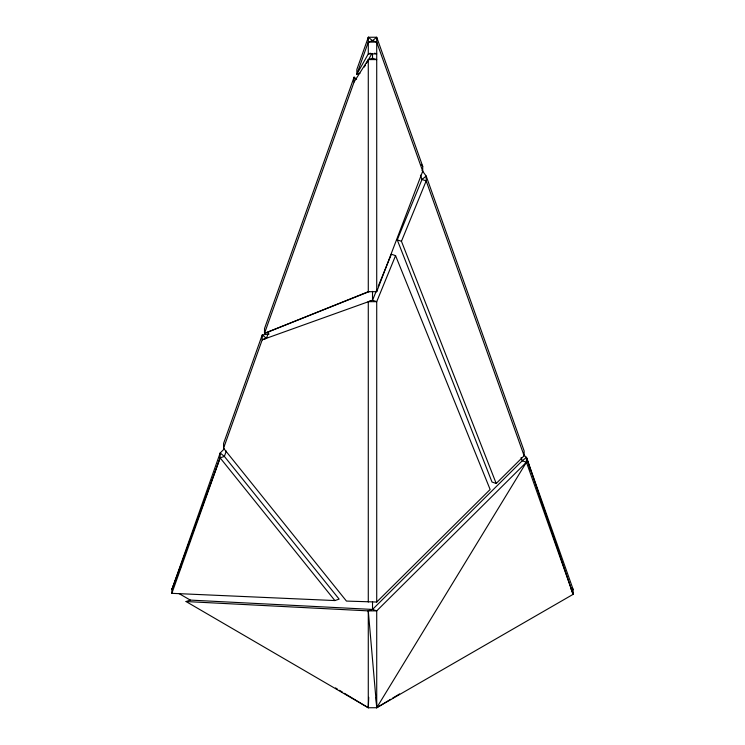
<?xml version="1.0" encoding="UTF-8"?>
<svg xmlns="http://www.w3.org/2000/svg" width="745" height="745" viewBox="0 0 745 745"><rect width="100%" height="100%" fill="white"/><g stroke="black" fill="none" stroke-linecap="round" stroke-linejoin="round"><path stroke-width="1.12" d="M171.853 593.337L171.899 589.472L220.175 452.997L224.375 456.415L339.133 599.12L334.887 600.563L171.853 593.337L220.129 457.858L220.175 452.997L224.273 448.909M378.218 286.331L391.376 254.222L395.567 255.647L490.136 489.493L376.719 602.034L346.453 601.075L223.556 448.248L223.602 443.387L262.249 334.924L269.103 334.021M369.315 291.546L264.484 333.397L354.071 81.997L354.108 77.135L356.632 79.194M359.993 73.206L356.818 74.286L368.281 53.91L368.328 37.25L376.719 37.25L422.722 166.358L422.722 171.201L376.719 291.686L368.281 291.695L264.484 333.397L264.531 328.536L354.108 77.135M523.865 455.046L526.436 457.383L573.147 589.472L573.147 594.324L376.719 707.722L368.281 707.75L368.728 697.339M422.722 171.201L376.719 42.093L372.519 40.668L368.328 37.25L356.864 69.425L356.818 74.286L368.281 42.111L372.519 40.668L376.719 37.25L376.719 291.686M223.556 448.248L262.203 339.795L262.249 334.924L266.449 338.351L268.721 331.953M226.275 451.079L224.375 456.415L220.129 457.858L171.899 589.472L177.869 574.33M179.582 570L180.858 566.759M266.449 338.351L262.203 339.795L372.519 300.244L376.905 289.544M524.126 455.763L426.187 180.914L426.187 176.062L524.126 450.921L524.126 455.763L496.207 483.468L492.007 482.043L397.253 239.862L421.987 179.48L426.187 176.062L422.117 170.484M395.567 255.647L376.719 301.669L376.719 602.034M496.207 483.468L401.453 241.287L426.187 180.914L421.987 179.48L420.45 175.168M364.333 67.022L365.423 65.085M366.521 63.139L371.978 53.435M368.281 610.881L376.719 707.722L526.436 462.235L526.436 457.383L522.236 460.81L372.519 609.438L368.281 610.881L186.064 601.541L368.281 707.75L368.281 610.881L376.719 610.863L526.436 462.235L573.147 594.324L570.661 587.805M354.071 81.997L368.281 59.609L372.519 58.166L376.719 59.591L368.281 59.609L368.281 291.695M376.272 697.32L376.719 707.722L390.659 699.322M392.652 698.121L399.627 693.921M370.405 53.193L368.281 53.91L376.719 53.891L374.623 53.184M368.281 301.688L372.519 300.244L376.719 301.669L368.281 301.688L368.281 602.044M186.064 601.541L190.301 600.097L372.519 609.438L376.719 610.863L376.719 707.722M368.281 42.111L376.719 42.093M397.253 239.862L401.453 241.287M526.436 462.235L522.236 460.81L521.081 457.57M178.94 593.532L190.301 600.097M335.474 687.905L337.457 689.106M339.45 690.308L342.43 692.114M344.413 693.316L368.281 707.75M220.129 457.858L334.887 600.563M571.769 587.591L573.147 589.472M421.409 164.468L422.722 166.358M573.147 594.324L526.436 457.383L530.617 470.617M372.519 53.612L372.519 58.166M372.519 291.37L372.519 300.244M372.519 601.709L372.519 609.438M368.328 37.25L368.328 39.541"/></g></svg>
